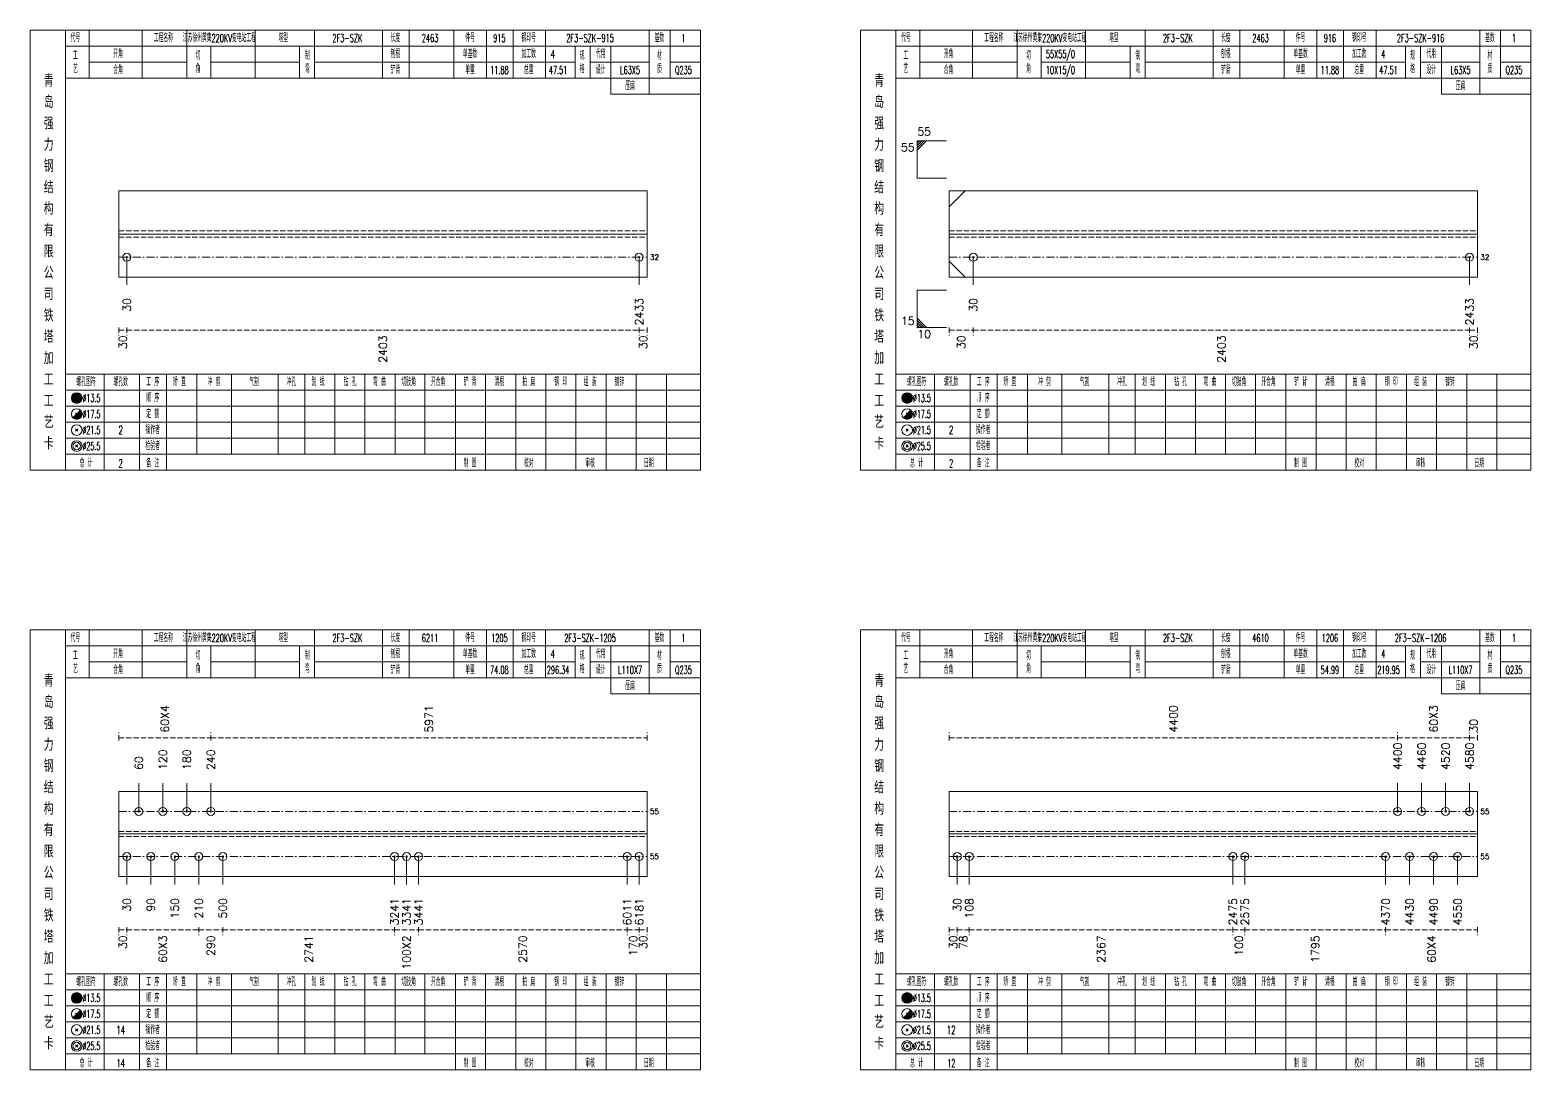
# Model space of a CAD drawing. Extents: x 0 to 4623, y -1159 to 4890.
# Drawn here: x 2803 to 3365, y 675 to 1065 of the extents above; entities that cross this region are included whole.
import ezdxf
from ezdxf.enums import TextEntityAlignment as Align

# ---------------------------------------------------------------- set-up
doc = ezdxf.new("R2010")
doc.units = 0
doc.header["$MEASUREMENT"] = 0
doc.linetypes.add('一点画线', pattern=[5.2, 3, -1, 0.2, -1])
doc.linetypes.add('虚线', pattern=[2.75, 2, -0.75])
doc.layers.get('0').update_dxf_attribs({"linetype": 'CONTINUOUS', "lineweight": 25})
for name, color, linetype, lineweight in [('1', 7, 'CONTINUOUS', 25), ('4', 7, 'CONTINUOUS', 25), ('5', 7, 'CONTINUOUS', 25)]:
    doc.layers.add(name, color=color, linetype=linetype, lineweight=lineweight)
doc.styles.get("Standard").update_dxf_attribs({"font": 'simplex.shx', "width": 0.7, "height": 3, "bigfont": 'gbhzfs.shx'})

# ---------------------------------------------------------------- blocks, each defined once
blk = doc.blocks.new('孔21.5')
at = {"layer": '5', "color": 7, "linetype": 'Continuous', "lineweight": 13}
for p, q in [((-0.2, -0.2), (0.2, 0.2)), ((-0.2, 0.2), (0.2, -0.2))]:
    blk.add_line(p, q, dxfattribs=at)
blk.add_circle((0, 0), 1, dxfattribs=at)

msp = doc.modelspace()

# ---------------------------------------------------------------- linework, layer by layer
at = {"color": 7, "linetype": 'Continuous', "lineweight": 13}
for p, q in [((3135.3, 1023.5), (3146.3, 1023.5)), ((3135.3, 1009.5), (3135.3, 1023.5)), ((3136.175, 1023.5), (3135.3, 1022.625)), ((3137.05, 1023.5), (3135.3, 1021.75)), ((3137.925, 1023.5), (3135.3, 1020.875)), ((3138.8, 1023.5), (3135.3, 1020)), ((3135.3, 1009.5), (3146.3, 1009.5)), ((3147.3, 998.69), (3153.3, 1004.69)), ((2838.9, 979.81), (2838.9, 969.5)), ((3031, 979.81), (3031, 969.5)), ((3156.3, 979.81), (3156.3, 969.5)), ((3342.4, 979.81), (3342.4, 969.5)), ((3147.3, 978.31), (3153.3, 972.31)), ((3135.3, 967.5), (3146.3, 967.5)), ((3135.3, 967.5), (3135.3, 953.5)), ((3138.8, 953.5), (3135.3, 957)), ((3137.925, 953.5), (3135.3, 956.125)), ((3137.05, 953.5), (3135.3, 955.25)), ((3136.175, 953.5), (3135.3, 954.375)), ((3135.3, 953.5), (3146.3, 953.5)), ((2843.4, 771.955), (2843.4, 782.5)), ((2852.4, 771.955), (2852.4, 782.5)), ((2861.4, 771.955), (2861.4, 782.5)), ((2870.4, 771.955), (2870.4, 782.5)), ((3315.4, 771.955), (3315.4, 782.5)), ((3324.4, 771.955), (3324.4, 782.5)), ((3333.4, 771.955), (3333.4, 782.5)), ((3342.4, 771.955), (3342.4, 782.5)), ((2838.9, 755.045), (2838.9, 744.5)), ((2847.9, 755.045), (2847.9, 744.5)), ((2856.9, 755.045), (2856.9, 744.5)), ((2865.9, 755.045), (2865.9, 744.5)), ((2874.9, 755.045), (2874.9, 744.5)), ((2939.272, 755.045), (2939.272, 744.5)), ((2943.772, 755.045), (2943.772, 744.5)), ((2948.272, 755.045), (2948.272, 744.5)), ((3026.5, 755.045), (3026.5, 744.5)), ((3031, 755.045), (3031, 744.5)), ((3150.3, 755.045), (3150.3, 744.5)), ((3154.8, 755.045), (3154.8, 744.5)), ((3253.655, 755.045), (3253.655, 744.5)), ((3258.155, 755.045), (3258.155, 744.5)), ((3310.9, 755.045), (3310.9, 744.5)), ((3319.9, 755.045), (3319.9, 744.5)), ((3328.9, 755.045), (3328.9, 744.5)), ((3337.9, 755.045), (3337.9, 744.5))]:
    msp.add_line(p, q, dxfattribs=at)
at = {"color": 7, "linetype": 'Continuous', "lineweight": 18}
for p, q in [((2835.9, 1004.69), (2835.9, 972.31)), ((2835.9, 1004.69), (3034, 1004.69)), ((3034, 1004.69), (3034, 972.31)), ((3147.3, 1004.69), (3147.3, 972.31)), ((3147.3, 1004.69), (3345.4, 1004.69)), ((3345.4, 1004.69), (3345.4, 972.31)), ((2835.9, 988.5), (3034, 988.5)), ((3147.3, 988.5), (3345.4, 988.5)), ((2835.9, 779.455), (2835.9, 747.545)), ((2835.9, 779.455), (3034, 779.455)), ((3034, 779.455), (3034, 747.545)), ((3147.3, 779.455), (3147.3, 747.545)), ((3147.3, 779.455), (3345.4, 779.455)), ((3345.4, 779.455), (3345.4, 747.545)), ((2835.9, 763.5), (3034, 763.5)), ((3147.3, 763.5), (3345.4, 763.5))]:
    msp.add_line(p, q, dxfattribs=at)
at = {"color": 1, "linetype": '虚线', "lineweight": 18}
for p, q in [((2835.9, 989.69), (3034, 989.69)), ((2835.9, 987.31), (3034, 987.31)), ((3147.3, 989.69), (3345.4, 989.69)), ((3147.3, 987.31), (3345.4, 987.31)), ((2835.9, 764.455), (3034, 764.455)), ((2835.9, 762.545), (3034, 762.545)), ((3147.3, 764.455), (3345.4, 764.455)), ((3147.3, 762.545), (3345.4, 762.545))]:
    msp.add_line(p, q, dxfattribs=at)
at = {"color": 3, "linetype": '一点画线', "lineweight": 13}
for p, q in [((2835.9, 979.81), (3034, 979.81)), ((3147.3, 979.81), (3345.4, 979.81)), ((2835.9, 771.955), (3034, 771.955)), ((3147.3, 771.955), (3345.4, 771.955)), ((2835.9, 755.045), (3034, 755.045)), ((3147.3, 755.045), (3345.4, 755.045))]:
    msp.add_line(p, q, dxfattribs=at)
at = {"color": 8, "linetype": '虚线', "lineweight": 9}
for p, q in [((2835.9, 953.5), (2835.9, 950.5)), ((2835.9, 952.5), (2838.9, 952.5)), ((2838.9, 953.5), (2838.9, 950.5)), ((2838.9, 953.5), (2838.9, 950.5)), ((2838.9, 952.5), (3031, 952.5)), ((3031, 953.5), (3031, 950.5)), ((3031, 953.5), (3031, 950.5)), ((3031, 952.5), (3034, 952.5)), ((3034, 953.5), (3034, 950.5)), ((3147.3, 953.5), (3147.3, 950.5)), ((3147.3, 952.5), (3156.3, 952.5)), ((3156.3, 953.5), (3156.3, 950.5)), ((3156.3, 953.5), (3156.3, 950.5)), ((3156.3, 952.5), (3342.4, 952.5)), ((3342.4, 953.5), (3342.4, 950.5)), ((3342.4, 953.5), (3342.4, 950.5)), ((3342.4, 952.5), (3345.4, 952.5)), ((3345.4, 953.5), (3345.4, 950.5)), ((2835.9, 798.5), (2835.9, 801.5)), ((2835.9, 799.5), (2870.4, 799.5)), ((2870.4, 798.5), (2870.4, 801.5)), ((2870.4, 798.5), (2870.4, 801.5)), ((2870.4, 799.5), (3034, 799.5)), ((3034, 798.5), (3034, 801.5)), ((3147.3, 798.5), (3147.3, 801.5)), ((3147.3, 799.5), (3315.4, 799.5)), ((3315.4, 798.5), (3315.4, 801.5)), ((3315.4, 798.5), (3315.4, 801.5)), ((3315.4, 799.5), (3342.4, 799.5)), ((3342.4, 798.5), (3342.4, 801.5)), ((3342.4, 798.5), (3342.4, 801.5)), ((3342.4, 799.5), (3345.4, 799.5)), ((3345.4, 798.5), (3345.4, 801.5)), ((2835.9, 728.5), (2835.9, 725.5)), ((2835.9, 727.5), (2838.9, 727.5)), ((2838.9, 728.5), (2838.9, 725.5)), ((2838.9, 728.5), (2838.9, 725.5)), ((2838.9, 727.5), (2865.9, 727.5)), ((2865.9, 728.5), (2865.9, 725.5)), ((2865.9, 728.5), (2865.9, 725.5)), ((2865.9, 727.5), (2874.9, 727.5)), ((2874.9, 728.5), (2874.9, 725.5)), ((2874.9, 728.5), (2874.9, 725.5)), ((2874.9, 727.5), (2939.272, 727.5)), ((2939.272, 728.5), (2939.272, 725.5)), ((2939.272, 728.5), (2939.272, 725.5)), ((2939.272, 727.5), (2948.272, 727.5)), ((2948.272, 728.5), (2948.272, 725.5)), ((2948.272, 728.5), (2948.272, 725.5)), ((2948.272, 727.5), (3026.5, 727.5)), ((3026.5, 728.5), (3026.5, 725.5)), ((3026.5, 728.5), (3026.5, 725.5)), ((3026.5, 727.5), (3031, 727.5)), ((3031, 728.5), (3031, 725.5)), ((3031, 728.5), (3031, 725.5)), ((3031, 727.5), (3034, 727.5)), ((3034, 728.5), (3034, 725.5)), ((3147.3, 728.5), (3147.3, 725.5)), ((3147.3, 727.5), (3150.3, 727.5)), ((3150.3, 728.5), (3150.3, 725.5)), ((3150.3, 728.5), (3150.3, 725.5)), ((3150.3, 727.5), (3154.8, 727.5)), ((3154.8, 728.5), (3154.8, 725.5)), ((3154.8, 728.5), (3154.8, 725.5)), ((3154.8, 727.5), (3253.655, 727.5)), ((3253.655, 728.5), (3253.655, 725.5)), ((3253.655, 728.5), (3253.655, 725.5)), ((3253.655, 727.5), (3258.155, 727.5)), ((3258.155, 728.5), (3258.155, 725.5)), ((3258.155, 728.5), (3258.155, 725.5)), ((3258.155, 727.5), (3310.9, 727.5)), ((3310.9, 728.5), (3310.9, 725.5)), ((3310.9, 728.5), (3310.9, 725.5)), ((3310.9, 727.5), (3345.4, 727.5)), ((3345.4, 728.5), (3345.4, 725.5))]:
    msp.add_line(p, q, dxfattribs=at)
at = {"layer": '1', "color": 7, "linetype": 'Continuous', "lineweight": 18}
for p, q in [((2835.9, 972.31), (3034, 972.31)), ((3147.3, 972.31), (3345.4, 972.31)), ((2835.9, 747.545), (3034, 747.545)), ((3147.3, 747.545), (3345.4, 747.545))]:
    msp.add_line(p, q, dxfattribs=at)
at = {"layer": '4', "color": 1, "linetype": 'Continuous', "lineweight": 18}
for p, q in [((2815.9, 900), (2815.9, 1065)), ((2824.8, 1047), (2824.8, 1065)), ((2844.6, 1047), (2844.6, 1065)), ((2861.4, 1047), (2861.4, 1065)), ((2887, 1047), (2887, 1065)), ((2909.3, 1047), (2909.3, 1065)), ((2934.8, 1047), (2934.8, 1065)), ((2944.8, 1047), (2944.8, 1065)), ((2961.5, 1047), (2961.5, 1065)), ((2973.7, 1047), (2973.7, 1065)), ((2983.7, 1047), (2983.7, 1065)), ((2995.9, 1047), (2995.9, 1065)), ((3034.8, 1041), (3034.8, 1065)), ((3042.6, 1047), (3042.6, 1065)), ((3127.3, 900), (3127.3, 1065)), ((3136.2, 1047), (3136.2, 1065)), ((3156, 1047), (3156, 1065)), ((3172.8, 1047), (3172.8, 1065)), ((3198.4, 1047), (3198.4, 1065)), ((3220.7, 1047), (3220.7, 1065)), ((3246.2, 1047), (3246.2, 1065)), ((3256.2, 1047), (3256.2, 1065)), ((3272.9, 1047), (3272.9, 1065)), ((3285.1, 1047), (3285.1, 1065)), ((3295.1, 1047), (3295.1, 1065)), ((3307.3, 1047), (3307.3, 1065)), ((3346.2, 1041), (3346.2, 1065)), ((3354, 1047), (3354, 1065)), ((2815.9, 1059), (3054, 1059)), ((2870.4, 1047), (2870.4, 1059)), ((2903.7, 1047), (2903.7, 1059)), ((3007, 1047), (3007, 1059)), ((3012.6, 1047), (3012.6, 1059)), ((3020.4, 1041), (3020.4, 1059)), ((3127.3, 1059), (3365.4, 1059)), ((3181.8, 1047), (3181.8, 1059)), ((3215.1, 1047), (3215.1, 1059)), ((3318.4, 1047), (3318.4, 1059)), ((3324, 1047), (3324, 1059)), ((3331.8, 1041), (3331.8, 1059)), ((2824.8, 1053), (2861.4, 1053)), ((2870.4, 1053), (2903.7, 1053)), ((2909.3, 1053), (3007, 1053)), ((3012.6, 1053), (3034.8, 1053)), ((3042.6, 1053), (3054, 1053)), ((3136.2, 1053), (3172.8, 1053)), ((3181.8, 1053), (3215.1, 1053)), ((3220.7, 1053), (3318.4, 1053)), ((3324, 1053), (3346.2, 1053)), ((3354, 1053), (3365.4, 1053)), ((2815.9, 1047), (3054, 1047)), ((3127.3, 1047), (3365.4, 1047)), ((3020.4, 1041), (3054, 1041)), ((3331.8, 1041), (3365.4, 1041)), ((2815.9, 936), (3054, 936)), ((2830.4, 900), (2830.4, 936)), ((2843.7, 900), (2843.7, 936)), ((2853.8, 900), (2853.8, 936)), ((2865.2, 906), (2865.2, 936)), ((2878.1, 906), (2878.1, 936)), ((2895.7, 906), (2895.7, 936)), ((2905.6, 906), (2905.6, 936)), ((2916.9, 906), (2916.9, 936)), ((2928.2, 906), (2928.2, 936)), ((2939.5, 906), (2939.5, 936)), ((2950.7, 906), (2950.7, 936)), ((2962.1, 906), (2962.1, 936)), ((2973.4, 906), (2973.4, 936)), ((2984.7, 906), (2984.7, 936)), ((2996, 906), (2996, 936)), ((3007.3, 906), (3007.3, 936)), ((3018.6, 906), (3018.6, 936)), ((3029.9, 906), (3029.9, 936)), ((3041.2, 906), (3041.2, 936)), ((3127.3, 936), (3365.4, 936)), ((3141.8, 900), (3141.8, 936)), ((3155.1, 900), (3155.1, 936)), ((3165.2, 900), (3165.2, 936)), ((3176.6, 906), (3176.6, 936)), ((3189.5, 906), (3189.5, 936)), ((3207.1, 906), (3207.1, 936)), ((3217, 906), (3217, 936)), ((3228.3, 906), (3228.3, 936)), ((3239.6, 906), (3239.6, 936)), ((3250.9, 906), (3250.9, 936)), ((3262.1, 906), (3262.1, 936)), ((3273.5, 906), (3273.5, 936)), ((3284.8, 906), (3284.8, 936)), ((3296.1, 906), (3296.1, 936)), ((3307.4, 906), (3307.4, 936)), ((3318.7, 906), (3318.7, 936)), ((3330, 906), (3330, 936)), ((3341.3, 906), (3341.3, 936)), ((3352.6, 906), (3352.6, 936)), ((2815.9, 930), (3054, 930)), ((3127.3, 930), (3365.4, 930)), ((2815.9, 924), (3054, 924)), ((3127.3, 924), (3365.4, 924)), ((2815.9, 918), (3054, 918)), ((3127.3, 918), (3365.4, 918)), ((2815.9, 912), (3054, 912)), ((3127.3, 912), (3365.4, 912)), ((2815.9, 906), (3054, 906)), ((2962.1, 900), (2962.1, 906)), ((2973.4, 900), (2973.4, 906)), ((2984.7, 900), (2984.7, 906)), ((2996, 900), (2996, 906)), ((3007.3, 900), (3007.3, 906)), ((3018.6, 900), (3018.6, 906)), ((3029.9, 900), (3029.9, 906)), ((3041.2, 900), (3041.2, 906)), ((3127.3, 906), (3365.4, 906)), ((3273.5, 900), (3273.5, 906)), ((3284.8, 900), (3284.8, 906)), ((3296.1, 900), (3296.1, 906)), ((3307.4, 900), (3307.4, 906)), ((3318.7, 900), (3318.7, 906)), ((3330, 900), (3330, 906)), ((3341.3, 900), (3341.3, 906)), ((3352.6, 900), (3352.6, 906)), ((2815.9, 675), (2815.9, 840)), ((2824.8, 822), (2824.8, 840)), ((2844.6, 822), (2844.6, 840)), ((2861.4, 822), (2861.4, 840)), ((2887, 822), (2887, 840)), ((2909.3, 822), (2909.3, 840)), ((2934.8, 822), (2934.8, 840)), ((2944.8, 822), (2944.8, 840)), ((2961.5, 822), (2961.5, 840)), ((2973.7, 822), (2973.7, 840)), ((2983.7, 822), (2983.7, 840)), ((2995.9, 822), (2995.9, 840)), ((3034.8, 816), (3034.8, 840)), ((3042.6, 822), (3042.6, 840)), ((3127.3, 675), (3127.3, 840)), ((3136.2, 822), (3136.2, 840)), ((3156, 822), (3156, 840)), ((3172.8, 822), (3172.8, 840)), ((3198.4, 822), (3198.4, 840)), ((3220.7, 822), (3220.7, 840)), ((3246.2, 822), (3246.2, 840)), ((3256.2, 822), (3256.2, 840)), ((3272.9, 822), (3272.9, 840)), ((3285.1, 822), (3285.1, 840)), ((3295.1, 822), (3295.1, 840)), ((3307.3, 822), (3307.3, 840)), ((3346.2, 816), (3346.2, 840)), ((3354, 822), (3354, 840)), ((2815.9, 834), (3054, 834)), ((2870.4, 822), (2870.4, 834)), ((2903.7, 822), (2903.7, 834)), ((3007, 822), (3007, 834)), ((3012.6, 822), (3012.6, 834)), ((3020.4, 816), (3020.4, 834)), ((3127.3, 834), (3365.4, 834)), ((3181.8, 822), (3181.8, 834)), ((3215.1, 822), (3215.1, 834)), ((3318.4, 822), (3318.4, 834)), ((3324, 822), (3324, 834)), ((3331.8, 816), (3331.8, 834)), ((2824.8, 828), (2861.4, 828)), ((2870.4, 828), (2903.7, 828)), ((2909.3, 828), (3007, 828)), ((3012.6, 828), (3034.8, 828)), ((3042.6, 828), (3054, 828)), ((3136.2, 828), (3172.8, 828)), ((3181.8, 828), (3215.1, 828)), ((3220.7, 828), (3318.4, 828)), ((3324, 828), (3346.2, 828)), ((3354, 828), (3365.4, 828)), ((2815.9, 822), (3054, 822)), ((3127.3, 822), (3365.4, 822)), ((3020.4, 816), (3054, 816)), ((3331.8, 816), (3365.4, 816)), ((2815.9, 711), (3054, 711)), ((2830.4, 675), (2830.4, 711)), ((2843.7, 675), (2843.7, 711)), ((2853.8, 675), (2853.8, 711)), ((2865.2, 681), (2865.2, 711)), ((2878.1, 681), (2878.1, 711)), ((2895.7, 681), (2895.7, 711)), ((2905.6, 681), (2905.6, 711)), ((2916.9, 681), (2916.9, 711)), ((2928.2, 681), (2928.2, 711)), ((2939.5, 681), (2939.5, 711)), ((2950.7, 681), (2950.7, 711)), ((2962.1, 681), (2962.1, 711)), ((2973.4, 681), (2973.4, 711)), ((2984.7, 681), (2984.7, 711)), ((2996, 681), (2996, 711)), ((3007.3, 681), (3007.3, 711)), ((3018.6, 681), (3018.6, 711)), ((3029.9, 681), (3029.9, 711)), ((3041.2, 681), (3041.2, 711)), ((3127.3, 711), (3365.4, 711)), ((3141.8, 675), (3141.8, 711)), ((3155.1, 675), (3155.1, 711)), ((3165.2, 675), (3165.2, 711)), ((3176.6, 681), (3176.6, 711)), ((3189.5, 681), (3189.5, 711)), ((3207.1, 681), (3207.1, 711)), ((3217, 681), (3217, 711)), ((3228.3, 681), (3228.3, 711)), ((3239.6, 681), (3239.6, 711)), ((3250.9, 681), (3250.9, 711)), ((3262.1, 681), (3262.1, 711)), ((3273.5, 681), (3273.5, 711)), ((3284.8, 681), (3284.8, 711)), ((3296.1, 681), (3296.1, 711)), ((3307.4, 681), (3307.4, 711)), ((3318.7, 681), (3318.7, 711)), ((3330, 681), (3330, 711)), ((3341.3, 681), (3341.3, 711)), ((3352.6, 681), (3352.6, 711)), ((2815.9, 705), (3054, 705)), ((3127.3, 705), (3365.4, 705)), ((2815.9, 699), (3054, 699)), ((3127.3, 699), (3365.4, 699)), ((2815.9, 693), (3054, 693)), ((3127.3, 693), (3365.4, 693)), ((2815.9, 687), (3054, 687)), ((3127.3, 687), (3365.4, 687)), ((2815.9, 681), (3054, 681)), ((2962.1, 675), (2962.1, 681)), ((2973.4, 675), (2973.4, 681)), ((2984.7, 675), (2984.7, 681)), ((2996, 675), (2996, 681)), ((3007.3, 675), (3007.3, 681)), ((3018.6, 675), (3018.6, 681)), ((3029.9, 675), (3029.9, 681)), ((3041.2, 675), (3041.2, 681)), ((3127.3, 681), (3365.4, 681)), ((3273.5, 675), (3273.5, 681)), ((3284.8, 675), (3284.8, 681)), ((3296.1, 675), (3296.1, 681)), ((3307.4, 675), (3307.4, 681)), ((3318.7, 675), (3318.7, 681)), ((3330, 675), (3330, 681)), ((3341.3, 675), (3341.3, 681)), ((3352.6, 675), (3352.6, 681))]:
    msp.add_line(p, q, dxfattribs=at)
at = {"layer": '4', "color": 7, "linetype": 'Continuous', "lineweight": 13}
for p, q in [((2819.9, 926.8), (2820.3, 927.2)), ((2820.3, 926.8), (2819.9, 927.2)), ((3131.3, 926.8), (3131.7, 927.2)), ((3131.7, 926.8), (3131.3, 927.2)), ((2818.686, 919.586), (2821.514, 922.414)), ((2819.7, 921.4), (2820.5, 920.6)), ((3130.086, 919.586), (3132.914, 922.414)), ((3131.1, 921.4), (3131.9, 920.6)), ((2819.7, 914.6), (2820.5, 915.4)), ((2819.7, 915.4), (2820.5, 914.6)), ((3131.1, 914.6), (3131.9, 915.4)), ((3131.1, 915.4), (3131.9, 914.6)), ((2819.7, 908.6), (2820.5, 909.4)), ((2819.7, 909.4), (2820.5, 908.6)), ((3131.1, 908.6), (3131.9, 909.4)), ((3131.1, 909.4), (3131.9, 908.6)), ((2819.9, 701.8), (2820.3, 702.2)), ((2820.3, 701.8), (2819.9, 702.2)), ((3131.3, 701.8), (3131.7, 702.2)), ((3131.7, 701.8), (3131.3, 702.2)), ((2818.686, 694.586), (2821.514, 697.414)), ((2819.7, 696.4), (2820.5, 695.6)), ((3130.086, 694.586), (3132.914, 697.414)), ((3131.1, 696.4), (3131.9, 695.6)), ((2819.7, 689.6), (2820.5, 690.4)), ((2819.7, 690.4), (2820.5, 689.6)), ((3131.1, 689.6), (3131.9, 690.4)), ((3131.1, 690.4), (3131.9, 689.6)), ((2819.7, 683.6), (2820.5, 684.4)), ((2819.7, 684.4), (2820.5, 683.6)), ((3131.1, 683.6), (3131.9, 684.4)), ((3131.1, 684.4), (3131.9, 683.6))]:
    msp.add_line(p, q, dxfattribs=at)
at = {"layer": '4', "color": 1, "linetype": 'Continuous', "lineweight": 18}
for points in [[(2802.6, 1065), (2802.6, 900), (3054, 900), (3054, 1065)], [(3114, 1065), (3114, 900), (3365.4, 900), (3365.4, 1065)], [(2802.6, 840), (2802.6, 675), (3054, 675), (3054, 840)], [(3114, 840), (3114, 675), (3365.4, 675), (3365.4, 840)]]:
    msp.add_lwpolyline(points, close=True, dxfattribs=at)
at = {"layer": '4', "color": 7, "linetype": 'Continuous', "lineweight": 13}
for centre, radius in [((2820.1, 927), 2), ((2820.1, 927), 1.8), ((3131.5, 927), 2), ((3131.5, 927), 1.8), ((2820.1, 921), 2), ((2820.1, 927), 1.6), ((2820.1, 927), 1.4), ((2820.1, 927), 1.2), ((2820.1, 927), 1), ((2820.1, 927), 0.8), ((2820.1, 927), 0.6), ((2820.1, 927), 0.4), ((2820.1, 927), 0.2), ((3131.5, 921), 2), ((3131.5, 927), 1.6), ((3131.5, 927), 1.4), ((3131.5, 927), 1.2), ((3131.5, 927), 1), ((3131.5, 927), 0.8), ((3131.5, 927), 0.6), ((3131.5, 927), 0.4), ((3131.5, 927), 0.2), ((2820.1, 915), 2), ((3131.5, 915), 2), ((2820.1, 909), 2), ((2820.1, 909), 1.4), ((3131.5, 909), 2), ((3131.5, 909), 1.4), ((2820.1, 702), 2), ((2820.1, 702), 1.8), ((2820.1, 702), 1.6), ((3131.5, 702), 2), ((3131.5, 702), 1.8), ((3131.5, 702), 1.6), ((2820.1, 696), 2), ((2820.1, 702), 1.4), ((2820.1, 702), 1.2), ((2820.1, 702), 1), ((2820.1, 702), 0.8), ((2820.1, 702), 0.6), ((2820.1, 702), 0.4), ((2820.1, 702), 0.2), ((3131.5, 696), 2), ((3131.5, 702), 1.4), ((3131.5, 702), 1.2), ((3131.5, 702), 1), ((3131.5, 702), 0.8), ((3131.5, 702), 0.6), ((3131.5, 702), 0.4), ((3131.5, 702), 0.2), ((2820.1, 690), 2), ((3131.5, 690), 2), ((2820.1, 684), 2), ((2820.1, 684), 1.4), ((3131.5, 684), 2), ((3131.5, 684), 1.4)]:
    msp.add_circle(centre, radius, dxfattribs=at)
for centre, radius in [((2820.1, 921), 1.8), ((2820.1, 921), 1.6), ((2820.1, 921), 1.4), ((2820.1, 921), 1.2), ((2820.1, 921), 1), ((2820.1, 921), 0.8), ((2820.1, 921), 0.6), ((2820.1, 921), 0.4), ((2820.1, 921), 0.2), ((3131.5, 921), 1.8), ((3131.5, 921), 1.6), ((3131.5, 921), 1.4), ((3131.5, 921), 1.2), ((3131.5, 921), 1), ((3131.5, 921), 0.8), ((3131.5, 921), 0.6), ((3131.5, 921), 0.4), ((3131.5, 921), 0.2), ((2820.1, 696), 1.8), ((2820.1, 696), 1.6), ((2820.1, 696), 1.4), ((2820.1, 696), 1.2), ((2820.1, 696), 1), ((2820.1, 696), 0.8), ((2820.1, 696), 0.6), ((2820.1, 696), 0.4), ((2820.1, 696), 0.2), ((3131.5, 696), 1.8), ((3131.5, 696), 1.6), ((3131.5, 696), 1.4), ((3131.5, 696), 1.2), ((3131.5, 696), 1), ((3131.5, 696), 0.8), ((3131.5, 696), 0.6), ((3131.5, 696), 0.4), ((3131.5, 696), 0.2)]:
    msp.add_arc(centre, radius, 225, 45, dxfattribs=at)

# ---------------------------------------------------------------- block references
at = {"color": 7, "linetype": 'Continuous', "lineweight": 13, "xscale": 1.5, "yscale": 1.5, "zscale": 1.5}
for p in [(2843.4, 771.955), (2852.4, 771.955), (2861.4, 771.955), (2870.4, 771.955), (3315.4, 771.955), (3324.4, 771.955), (3333.4, 771.955), (3342.4, 771.955)]:
    msp.add_blockref('孔21.5', p, dxfattribs=at)
at = {"layer": '1', "color": 7, "linetype": 'Continuous', "lineweight": 13, "xscale": 1.5, "yscale": 1.5, "zscale": 1.5}
for p in [(2838.9, 979.81), (3031, 979.81), (3156.3, 979.81), (3342.4, 979.81), (2838.9, 755.045), (2847.9, 755.045), (2856.9, 755.045), (2865.9, 755.045), (2874.9, 755.045), (2939.272, 755.045), (2943.772, 755.045), (2948.272, 755.045), (3026.5, 755.045), (3031, 755.045), (3150.3, 755.045), (3154.8, 755.045), (3253.655, 755.045), (3258.155, 755.045), (3310.9, 755.045), (3319.9, 755.045), (3328.9, 755.045), (3337.9, 755.045)]:
    msp.add_blockref('孔21.5', p, dxfattribs=at)

# ---------------------------------------------------------------- texts
at = {"color": 7, "linetype": 'Continuous', "lineweight": 13}
msp.add_text('55', height=3, dxfattribs=at).set_placement((3135.3, 1024.5), align=Align.BOTTOM_LEFT)
msp.add_text('55', height=3, dxfattribs=at).set_placement((3134.3, 1022.5), align=Align.TOP_RIGHT)
for s, p in [('32', (3035, 979.81)), ('32', (3346.4, 979.81)), ('55', (3035, 771.955)), ('55', (3346.4, 771.955)), ('55', (3035, 755.045)), ('55', (3346.4, 755.045))]:
    msp.add_text(s, height=2, dxfattribs=at).set_placement(p, align=Align.MIDDLE_LEFT)
msp.add_text('15', height=3, dxfattribs=at).set_placement((3134.3, 953.5), align=Align.BOTTOM_RIGHT)
msp.add_text('10', height=3, dxfattribs=at).set_placement((3135.3, 952.5), align=Align.TOP_LEFT)
at = {"color": 8, "linetype": 'Continuous', "lineweight": 9}
for s, p in [('30', (2837.4, 950.5)), ('2403', (2934.95, 950.5)), ('30', (3032.5, 950.5)), ('30', (3151.8, 950.5)), ('2403', (3249.35, 950.5)), ('30', (3343.9, 950.5)), ('30', (2837.4, 725.5)), ('60X3', (2852.4, 725.5)), ('290', (2870.4, 725.5)), ('2741', (2907.086, 725.5)), ('100X2', (2943.772, 725.5)), ('2570', (2987.386, 725.5)), ('170', (3028.75, 725.5)), ('30', (3032.5, 725.5)), ('30', (3148.8, 725.5)), ('78', (3152.55, 725.5)), ('2367', (3204.228, 725.5)), ('100', (3255.905, 725.5)), ('1795', (3284.528, 725.5)), ('60X4', (3328.15, 725.5))]:
    msp.add_text(s, height=3, rotation=90, dxfattribs=at).set_placement(p, align=Align.MIDDLE_RIGHT)
for s, p in [('60X4', (2853.15, 801.5)), ('5971', (2952.2, 801.5)), ('4400', (3231.35, 801.5)), ('60X3', (3328.9, 801.5)), ('30', (3343.9, 801.5))]:
    msp.add_text(s, height=3, rotation=90, dxfattribs=at).set_placement(p, align=Align.MIDDLE_LEFT)
at = {"color": 7, "linetype": 'Continuous', "lineweight": 13}
for s, p in [('120', (2852.4, 787.5)), ('180', (2861.4, 787.5)), ('240', (2870.4, 787.5)), ('4400', (3315.4, 787.5)), ('4460', (3324.4, 787.5)), ('4520', (3333.4, 787.5)), ('4580', (3342.4, 787.5)), ('60', (2843.4, 787.5))]:
    msp.add_text(s, height=3, rotation=90, dxfattribs=at).set_placement(p, align=Align.MIDDLE_LEFT)
at = {"layer": '1', "color": 7, "linetype": 'Continuous', "lineweight": 13}
for s, p in [('30', (2838.9, 964.5)), ('2433', (3031, 964.5)), ('30', (3156.3, 964.5)), ('2433', (3342.4, 964.5)), ('30', (2838.9, 739.5)), ('90', (2847.9, 739.5)), ('150', (2856.9, 739.5)), ('210', (2865.9, 739.5)), ('500', (2874.9, 739.5)), ('3241', (2939.272, 739.5)), ('3341', (2943.772, 739.5)), ('3441', (2948.272, 739.5)), ('6011', (3026.5, 739.5)), ('6181', (3031, 739.5)), ('30', (3150.3, 739.5)), ('108', (3154.8, 739.5)), ('2475', (3253.655, 739.5)), ('2575', (3258.155, 739.5)), ('4370', (3310.9, 739.5)), ('4430', (3319.9, 739.5)), ('4490', (3328.9, 739.5)), ('4550', (3337.9, 739.5))]:
    msp.add_text(s, height=3, rotation=90, dxfattribs=at).set_placement(p, align=Align.MIDDLE_RIGHT)
at = {"layer": '4', "color": 1, "linetype": 'Continuous', "lineweight": 13}
for s, height, width, p in [('代号', 3, 0.6, (2819.6, 1062)), ('工程名称', 3, 0.6, (2852.6, 1062)), ('江苏徐州黄集220KV变电站工程', 3, 0.6, (2873.6, 1062)), ('塔型', 3, 0.6, (2897.6, 1062)), ('长度', 3, 0.6, (2939.6, 1062)), ('件号', 3, 0.6, (2967.6, 1062)), ('钢印号', 3, 0.6, (2989.6, 1062)), ('基数', 3, 0.6, (3038.6, 1062)), ('代号', 3, 0.6, (3131, 1062)), ('工程名称', 3, 0.6, (3164, 1062)), ('江苏徐州黄集220KV变电站工程', 3, 0.6, (3185, 1062)), ('塔型', 3, 0.6, (3209, 1062)), ('长度', 3, 0.6, (3251, 1062)), ('件号', 3, 0.6, (3279, 1062)), ('钢印号', 3, 0.6, (3301, 1062)), ('基数', 3, 0.6, (3350, 1062)), ('2F3-SZK', 3, 0.6, (2921.6, 1062)), ('2463', 3, 0.6, (2952.6, 1062)), ('915', 3, 0.6, (2978.6, 1062)), ('2F3-SZK-915', 3, 0.6, (3012.6, 1062)), ('1', 3, 0.6, (3047.6, 1062)), ('55X55/0', 3, 0.6, (3189, 1056)), ('2F3-SZK', 3, 0.6, (3233, 1062)), ('2463', 3, 0.6, (3264, 1062)), ('916', 3, 0.6, (3290, 1062)), ('2F3-SZK-916', 3, 0.6, (3324, 1062)), ('1', 3, 0.6, (3359, 1062)), ('工', 3, 0.6, (2819.6, 1055.4)), ('开角', 3, 0.6, (2835.6, 1056)), ('切', 3, 0.6, (2865.6, 1055.4)), ('制', 3, 0.6, (2906.6, 1055.4)), ('刨根', 3, 0.6, (2939.6, 1056)), ('单基数', 3, 0.6, (2967.6, 1056)), ('加工数', 3, 0.6, (2989.6, 1056)), ('4', 3, 0.6, (2998.6, 1056)), ('规', 3, 0.6, (3009.6, 1055.4)), ('代用', 3, 0.6, (3016.6, 1056)), ('材', 3, 0.6, (3038.6, 1055.4)), ('工', 3, 0.6, (3131, 1055.4)), ('开角', 3, 0.6, (3147, 1056)), ('切', 3, 0.6, (3177, 1055.4)), ('制', 3, 0.6, (3218, 1055.4)), ('刨根', 3, 0.6, (3251, 1056)), ('单基数', 3, 0.6, (3279, 1056)), ('加工数', 3, 0.6, (3301, 1056)), ('4', 3, 0.6, (3310, 1056)), ('规', 3, 0.6, (3321, 1055.4)), ('代用', 3, 0.6, (3328, 1056)), ('材', 3, 0.6, (3350, 1055.4)), ('青', 4.6, 0.8, (2809.6, 1046)), ('艺', 3, 0.6, (2819.6, 1050.4)), ('合角', 3, 0.6, (2835.6, 1050)), ('角', 3, 0.6, (2865.6, 1050.4)), ('弯', 3, 0.6, (2906.6, 1050.4)), ('铲背', 3, 0.6, (2939.6, 1050)), ('单重', 3, 0.6, (2967.6, 1050)), ('11.88', 3, 0.6, (2978.6, 1050)), ('总重', 3, 0.6, (2989.6, 1050)), ('47.51', 3, 0.6, (3000.6, 1050)), ('格', 3, 0.6, (3009.6, 1050.4)), ('设计', 3, 0.6, (3016.6, 1050)), ('L63X5', 3, 0.6, (3027.6, 1050)), ('质', 3, 0.6, (3038.6, 1050.4)), ('Q235', 3, 0.6, (3047.6, 1050)), ('青', 4.6, 0.8, (3121, 1046)), ('艺', 3, 0.6, (3131, 1050.4)), ('合角', 3, 0.6, (3147, 1050)), ('角', 3, 0.6, (3177, 1050.4)), ('10X15/0', 3, 0.6, (3189, 1050)), ('弯', 3, 0.6, (3218, 1050.4)), ('铲背', 3, 0.6, (3251, 1050)), ('单重', 3, 0.6, (3279, 1050)), ('11.88', 3, 0.6, (3290, 1050)), ('总重', 3, 0.6, (3301, 1050)), ('47.51', 3, 0.6, (3312, 1050)), ('格', 3, 0.6, (3321, 1050.4)), ('设计', 3, 0.6, (3328, 1050)), ('L63X5', 3, 0.6, (3339, 1050)), ('质', 3, 0.6, (3350, 1050.4)), ('Q235', 3, 0.6, (3359, 1050)), ('压扁', 3, 0.6, (3027.6, 1044)), ('压扁', 3, 0.6, (3339, 1044)), ('岛', 4.6, 0.8, (2809.6, 1038)), ('岛', 4.6, 0.8, (3121, 1038)), ('强', 4.6, 0.8, (2809.6, 1030)), ('强', 4.6, 0.8, (3121, 1030)), ('力', 4.6, 0.8, (2809.6, 1022)), ('力', 4.6, 0.8, (3121, 1022)), ('钢', 4.6, 0.8, (2809.6, 1014)), ('钢', 4.6, 0.8, (3121, 1014)), ('结', 4.6, 0.8, (2809.6, 1006)), ('结', 4.6, 0.8, (3121, 1006)), ('构', 4.6, 0.8, (2809.6, 998)), ('构', 4.6, 0.8, (3121, 998)), ('有', 4.6, 0.8, (2809.6, 990)), ('有', 4.6, 0.8, (3121, 990)), ('限', 4.6, 0.8, (2809.6, 982)), ('限', 4.6, 0.8, (3121, 982)), ('公', 4.6, 0.8, (2809.6, 974)), ('公', 4.6, 0.8, (3121, 974)), ('司', 4.6, 0.8, (2809.6, 966)), ('司', 4.6, 0.8, (3121, 966)), ('铁', 4.6, 0.8, (2809.6, 958)), ('铁', 4.6, 0.8, (3121, 958)), ('塔', 4.6, 0.8, (2809.6, 950)), ('塔', 4.6, 0.8, (3121, 950)), ('加', 4.6, 0.8, (2809.6, 942)), ('加', 4.6, 0.8, (3121, 942)), ('工', 4.6, 0.8, (2809.6, 934)), ('螺孔图符', 3, 0.6, (2823.6, 933)), ('螺孔数', 3, 0.6, (2836.6, 933)), ('工 序', 3, 0.6, (2848.6, 933)), ('矫 直', 3, 0.6, (2858.6, 933)), ('冲 剪', 3, 0.6, (2871.6, 933)), ('气割', 3, 0.6, (2886.6, 933)), ('冲孔', 3, 0.6, (2900.6, 933)), ('划 线', 3, 0.6, (2910.6, 933)), ('钻 孔', 3, 0.6, (2922.6, 933)), ('弯 曲', 3, 0.6, (2933.6, 933)), ('切肢角', 3, 0.6, (2944.6, 933)), ('开合角', 3, 0.6, (2955.6, 933)), ('铲 背', 3, 0.6, (2967.6, 933)), ('清根', 3, 0.6, (2978.6, 933)), ('拍 扁', 3, 0.6, (2989.6, 933)), ('钢 印', 3, 0.6, (3001.6, 933)), ('组 装', 3, 0.6, (3012.6, 933)), ('镀锌', 3, 0.6, (3023.6, 933)), ('工', 4.6, 0.8, (3121, 934)), ('螺孔图符', 3, 0.6, (3135, 933)), ('螺孔数', 3, 0.6, (3148, 933)), ('工 序', 3, 0.6, (3160, 933)), ('矫 直', 3, 0.6, (3170, 933)), ('冲 剪', 3, 0.6, (3183, 933)), ('气割', 3, 0.6, (3198, 933)), ('冲孔', 3, 0.6, (3212, 933)), ('划 线', 3, 0.6, (3222, 933)), ('钻 孔', 3, 0.6, (3234, 933)), ('弯 曲', 3, 0.6, (3245, 933)), ('切肢角', 3, 0.6, (3256, 933)), ('开合角', 3, 0.6, (3267, 933)), ('铲 背', 3, 0.6, (3279, 933)), ('清根', 3, 0.6, (3290, 933)), ('拍 扁', 3, 0.6, (3301, 933)), ('钢 印', 3, 0.6, (3313, 933)), ('组 装', 3, 0.6, (3324, 933)), ('镀锌', 3, 0.6, (3335, 933)), ('顺 序', 3, 0.6, (2848.6, 927)), ('顺 序', 3, 0.6, (3160, 927)), ('工', 4.6, 0.8, (2809.6, 926)), ('%%C13.5', 3, 0.5, (2825.6, 927)), ('工', 4.6, 0.8, (3121, 926)), ('%%C13.5', 3, 0.5, (3137, 927)), ('艺', 4.6, 0.8, (2809.6, 918)), ('%%C17.5', 3, 0.5, (2825.6, 921)), ('定 额', 3, 0.6, (2848.6, 921)), ('艺', 4.6, 0.8, (3121, 918)), ('%%C17.5', 3, 0.5, (3137, 921)), ('定 额', 3, 0.6, (3160, 921)), ('卡', 4.6, 0.8, (2809.6, 910)), ('%%C21.5', 3, 0.5, (2825.6, 915)), ('2', 3.2, 0.6, (2836.6, 915)), ('操作者', 3, 0.6, (2848.6, 915)), ('卡', 4.6, 0.8, (3121, 910)), ('%%C21.5', 3, 0.5, (3137, 915)), ('2', 3.2, 0.6, (3148, 915)), ('操作者', 3, 0.6, (3160, 915)), ('%%C25.5', 3, 0.5, (2825.6, 909)), ('检验者', 3, 0.6, (2848.6, 909)), ('%%C25.5', 3, 0.5, (3137, 909)), ('检验者', 3, 0.6, (3160, 909)), ('总 计', 3, 0.6, (2823.6, 902.5)), ('2', 3, 0.6, (2836.6, 902.5)), ('备 注', 3, 0.6, (2848.6, 902.5)), ('制 图', 3, 0.6, (2967.6, 902.5)), ('校对', 3, 0.6, (2989.6, 902.5)), ('审核', 3, 0.6, (3012.6, 902.5)), ('日期', 3, 0.6, (3034.6, 902.5)), ('总 计', 3, 0.6, (3135, 902.5)), ('2', 3, 0.6, (3148, 902.5)), ('备 注', 3, 0.6, (3160, 902.5)), ('制 图', 3, 0.6, (3279, 902.5)), ('校对', 3, 0.6, (3301, 902.5)), ('审核', 3, 0.6, (3324, 902.5)), ('日期', 3, 0.6, (3346, 902.5)), ('代号', 3, 0.6, (2819.6, 837)), ('工程名称', 3, 0.6, (2852.6, 837)), ('江苏徐州黄集220KV变电站工程', 3, 0.6, (2873.6, 837)), ('塔型', 3, 0.6, (2897.6, 837)), ('长度', 3, 0.6, (2939.6, 837)), ('件号', 3, 0.6, (2967.6, 837)), ('钢印号', 3, 0.6, (2989.6, 837)), ('基数', 3, 0.6, (3038.6, 837)), ('代号', 3, 0.6, (3131, 837)), ('工程名称', 3, 0.6, (3164, 837)), ('江苏徐州黄集220KV变电站工程', 3, 0.6, (3185, 837)), ('塔型', 3, 0.6, (3209, 837)), ('长度', 3, 0.6, (3251, 837)), ('件号', 3, 0.6, (3279, 837)), ('钢印号', 3, 0.6, (3301, 837)), ('基数', 3, 0.6, (3350, 837)), ('2F3-SZK', 3, 0.6, (2921.6, 837)), ('6211', 3, 0.6, (2952.6, 837)), ('1205', 3, 0.6, (2978.6, 837)), ('2F3-SZK-1205', 3, 0.6, (3012.6, 837)), ('1', 3, 0.6, (3047.6, 837)), ('2F3-SZK', 3, 0.6, (3233, 837)), ('4610', 3, 0.6, (3264, 837)), ('1206', 3, 0.6, (3290, 837)), ('2F3-SZK-1206', 3, 0.6, (3324, 837)), ('1', 3, 0.6, (3359, 837)), ('工', 3, 0.6, (2819.6, 830.4)), ('开角', 3, 0.6, (2835.6, 831)), ('切', 3, 0.6, (2865.6, 830.4)), ('制', 3, 0.6, (2906.6, 830.4)), ('刨根', 3, 0.6, (2939.6, 831)), ('单基数', 3, 0.6, (2967.6, 831)), ('加工数', 3, 0.6, (2989.6, 831)), ('4', 3, 0.6, (2998.6, 831)), ('规', 3, 0.6, (3009.6, 830.4)), ('代用', 3, 0.6, (3016.6, 831)), ('材', 3, 0.6, (3038.6, 830.4)), ('工', 3, 0.6, (3131, 830.4)), ('开角', 3, 0.6, (3147, 831)), ('切', 3, 0.6, (3177, 830.4)), ('制', 3, 0.6, (3218, 830.4)), ('刨根', 3, 0.6, (3251, 831)), ('单基数', 3, 0.6, (3279, 831)), ('加工数', 3, 0.6, (3301, 831)), ('4', 3, 0.6, (3310, 831)), ('规', 3, 0.6, (3321, 830.4)), ('代用', 3, 0.6, (3328, 831)), ('材', 3, 0.6, (3350, 830.4)), ('青', 4.6, 0.8, (2809.6, 821)), ('艺', 3, 0.6, (2819.6, 825.4)), ('合角', 3, 0.6, (2835.6, 825)), ('角', 3, 0.6, (2865.6, 825.4)), ('弯', 3, 0.6, (2906.6, 825.4)), ('铲背', 3, 0.6, (2939.6, 825)), ('单重', 3, 0.6, (2967.6, 825)), ('74.08', 3, 0.6, (2978.6, 825)), ('总重', 3, 0.6, (2989.6, 825)), ('296.34', 3, 0.6, (3000.6, 825)), ('格', 3, 0.6, (3009.6, 825.4)), ('设计', 3, 0.6, (3016.6, 825)), ('L110X7', 3, 0.6, (3027.6, 825)), ('质', 3, 0.6, (3038.6, 825.4)), ('Q235', 3, 0.6, (3047.6, 825)), ('青', 4.6, 0.8, (3121, 821)), ('艺', 3, 0.6, (3131, 825.4)), ('合角', 3, 0.6, (3147, 825)), ('角', 3, 0.6, (3177, 825.4)), ('弯', 3, 0.6, (3218, 825.4)), ('铲背', 3, 0.6, (3251, 825)), ('单重', 3, 0.6, (3279, 825)), ('54.99', 3, 0.6, (3290, 825)), ('总重', 3, 0.6, (3301, 825)), ('219.95', 3, 0.6, (3312, 825)), ('格', 3, 0.6, (3321, 825.4)), ('设计', 3, 0.6, (3328, 825)), ('L110X7', 3, 0.6, (3339, 825)), ('质', 3, 0.6, (3350, 825.4)), ('Q235', 3, 0.6, (3359, 825)), ('压扁', 3, 0.6, (3027.6, 819)), ('压扁', 3, 0.6, (3339, 819)), ('岛', 4.6, 0.8, (2809.6, 813)), ('岛', 4.6, 0.8, (3121, 813)), ('强', 4.6, 0.8, (2809.6, 805)), ('强', 4.6, 0.8, (3121, 805)), ('力', 4.6, 0.8, (2809.6, 797)), ('力', 4.6, 0.8, (3121, 797)), ('钢', 4.6, 0.8, (2809.6, 789)), ('钢', 4.6, 0.8, (3121, 789)), ('结', 4.6, 0.8, (2809.6, 781)), ('结', 4.6, 0.8, (3121, 781)), ('构', 4.6, 0.8, (2809.6, 773)), ('构', 4.6, 0.8, (3121, 773)), ('有', 4.6, 0.8, (2809.6, 765)), ('有', 4.6, 0.8, (3121, 765)), ('限', 4.6, 0.8, (2809.6, 757)), ('限', 4.6, 0.8, (3121, 757)), ('公', 4.6, 0.8, (2809.6, 749)), ('公', 4.6, 0.8, (3121, 749)), ('司', 4.6, 0.8, (2809.6, 741)), ('司', 4.6, 0.8, (3121, 741)), ('铁', 4.6, 0.8, (2809.6, 733)), ('铁', 4.6, 0.8, (3121, 733)), ('塔', 4.6, 0.8, (2809.6, 725)), ('塔', 4.6, 0.8, (3121, 725)), ('加', 4.6, 0.8, (2809.6, 717)), ('加', 4.6, 0.8, (3121, 717)), ('工', 4.6, 0.8, (2809.6, 709)), ('螺孔图符', 3, 0.6, (2823.6, 708)), ('螺孔数', 3, 0.6, (2836.6, 708)), ('工 序', 3, 0.6, (2848.6, 708)), ('矫 直', 3, 0.6, (2858.6, 708)), ('冲 剪', 3, 0.6, (2871.6, 708)), ('气割', 3, 0.6, (2886.6, 708)), ('冲孔', 3, 0.6, (2900.6, 708)), ('划 线', 3, 0.6, (2910.6, 708)), ('钻 孔', 3, 0.6, (2922.6, 708)), ('弯 曲', 3, 0.6, (2933.6, 708)), ('切肢角', 3, 0.6, (2944.6, 708)), ('开合角', 3, 0.6, (2955.6, 708)), ('铲 背', 3, 0.6, (2967.6, 708)), ('清根', 3, 0.6, (2978.6, 708)), ('拍 扁', 3, 0.6, (2989.6, 708)), ('钢 印', 3, 0.6, (3001.6, 708)), ('组 装', 3, 0.6, (3012.6, 708)), ('镀锌', 3, 0.6, (3023.6, 708)), ('工', 4.6, 0.8, (3121, 709)), ('螺孔图符', 3, 0.6, (3135, 708)), ('螺孔数', 3, 0.6, (3148, 708)), ('工 序', 3, 0.6, (3160, 708)), ('矫 直', 3, 0.6, (3170, 708)), ('冲 剪', 3, 0.6, (3183, 708)), ('气割', 3, 0.6, (3198, 708)), ('冲孔', 3, 0.6, (3212, 708)), ('划 线', 3, 0.6, (3222, 708)), ('钻 孔', 3, 0.6, (3234, 708)), ('弯 曲', 3, 0.6, (3245, 708)), ('切肢角', 3, 0.6, (3256, 708)), ('开合角', 3, 0.6, (3267, 708)), ('铲 背', 3, 0.6, (3279, 708)), ('清根', 3, 0.6, (3290, 708)), ('拍 扁', 3, 0.6, (3301, 708)), ('钢 印', 3, 0.6, (3313, 708)), ('组 装', 3, 0.6, (3324, 708)), ('镀锌', 3, 0.6, (3335, 708)), ('顺 序', 3, 0.6, (2848.6, 702)), ('顺 序', 3, 0.6, (3160, 702)), ('工', 4.6, 0.8, (2809.6, 701)), ('%%C13.5', 3, 0.5, (2825.6, 702)), ('工', 4.6, 0.8, (3121, 701)), ('%%C13.5', 3, 0.5, (3137, 702)), ('艺', 4.6, 0.8, (2809.6, 693)), ('%%C17.5', 3, 0.5, (2825.6, 696)), ('定 额', 3, 0.6, (2848.6, 696)), ('艺', 4.6, 0.8, (3121, 693)), ('%%C17.5', 3, 0.5, (3137, 696)), ('定 额', 3, 0.6, (3160, 696)), ('卡', 4.6, 0.8, (2809.6, 685)), ('%%C21.5', 3, 0.5, (2825.6, 690)), ('14', 3.2, 0.6, (2836.6, 690)), ('操作者', 3, 0.6, (2848.6, 690)), ('卡', 4.6, 0.8, (3121, 685)), ('%%C21.5', 3, 0.5, (3137, 690)), ('12', 3.2, 0.6, (3148, 690)), ('操作者', 3, 0.6, (3160, 690)), ('%%C25.5', 3, 0.5, (2825.6, 684)), ('检验者', 3, 0.6, (2848.6, 684)), ('%%C25.5', 3, 0.5, (3137, 684)), ('检验者', 3, 0.6, (3160, 684)), ('总 计', 3, 0.6, (2823.6, 677.5)), ('14', 3, 0.6, (2836.6, 677.5)), ('备 注', 3, 0.6, (2848.6, 677.5)), ('制 图', 3, 0.6, (2967.6, 677.5)), ('校对', 3, 0.6, (2989.6, 677.5)), ('审核', 3, 0.6, (3012.6, 677.5)), ('日期', 3, 0.6, (3034.6, 677.5)), ('总 计', 3, 0.6, (3135, 677.5)), ('12', 3, 0.6, (3148, 677.5)), ('备 注', 3, 0.6, (3160, 677.5)), ('制 图', 3, 0.6, (3279, 677.5)), ('校对', 3, 0.6, (3301, 677.5)), ('审核', 3, 0.6, (3324, 677.5)), ('日期', 3, 0.6, (3346, 677.5))]:
    msp.add_text(s, height=height, dxfattribs=dict(at, width=width)).set_placement(p, align=Align.MIDDLE_CENTER)

doc.saveas('drawing.dxf')
